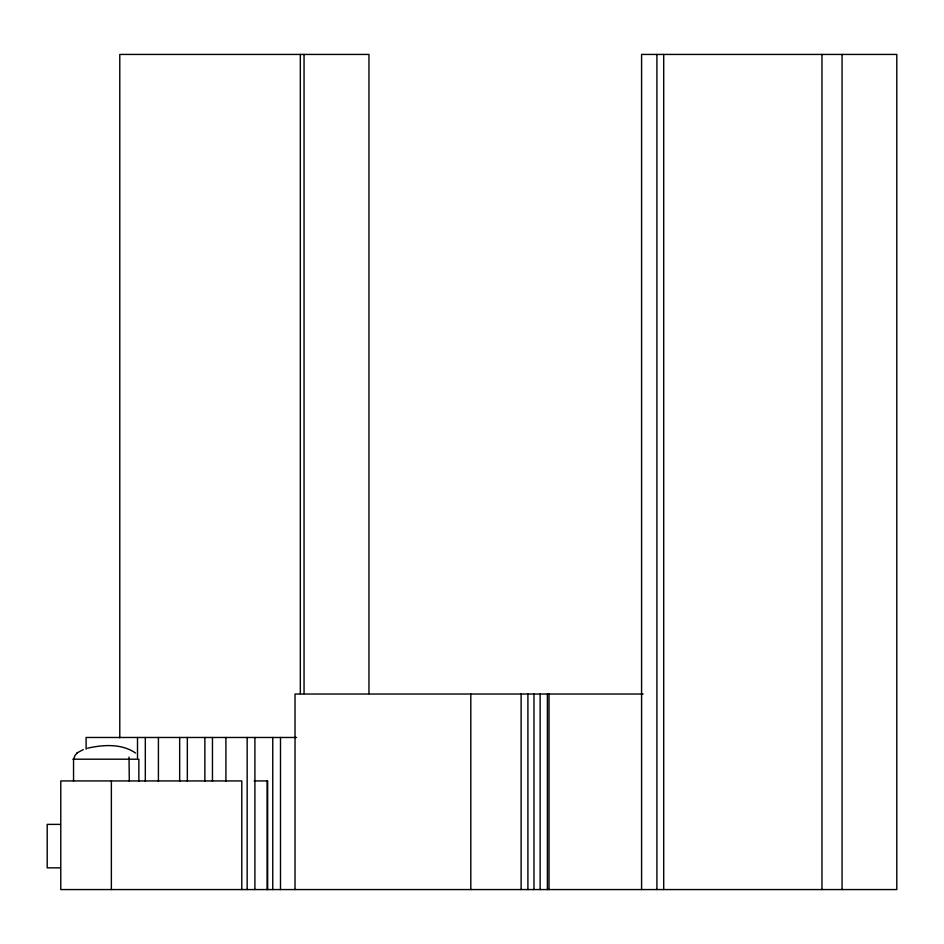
<?xml version="1.0" encoding="UTF-8"?>
<svg xmlns="http://www.w3.org/2000/svg" width="944" height="944" viewBox="0 0 944 944"><rect width="100%" height="100%" fill="white"/><g stroke="black" fill="none" stroke-linecap="round" stroke-linejoin="round"><path stroke-width="1.42" d="M77.325 753.041L75.237 755.011L73.549 759.2L73.549 781.172M76.783 753.041L83.261 749.607M87.473 748.214C103.144 744.663 121.693 743.4 135.523 753.041M643.076 694.029L295.024 694.029L295.024 889.567M296.546 737.476L86.105 737.476L86.105 749.182M72.936 759.2L138.862 759.2L138.862 781.172M254.148 780.936L267.659 780.936L267.659 889.567M60.31 824.383L47.2 824.383L47.2 867.843L60.31 867.843M129.033 757.076L129.293 781.172M842.072 54.433L842.072 889.567M821.976 54.433L821.976 889.567M663.703 54.433L663.703 889.567M656.918 54.433L656.918 889.567M641.578 889.567L641.578 54.433L896.8 54.433L896.8 889.567L60.782 889.567L60.782 780.936L241.794 780.936L241.794 889.567M549.03 694.029L549.03 889.567M547.402 694.029L547.402 889.567M540.133 694.029L540.133 889.567M533.962 694.029L533.962 889.567M527.908 694.029L527.908 889.567M521.123 694.029L521.123 889.567M470.808 694.029L470.808 889.567M368.962 693.675L368.962 54.433L119.782 54.433L119.782 737.854M304.051 54.433L304.051 693.675M300.322 54.433L300.322 693.675M280.498 737.476L280.498 889.567M272.757 737.476L272.757 889.567M267.117 780.936L267.117 889.567M254.904 737.476L254.904 889.567M247.163 737.476L247.163 889.567M225.911 737.476L225.911 781.349M212.459 737.476L212.459 781.349M204.86 737.476L204.86 781.349M187.337 737.476L187.337 781.349M179.667 737.476L179.667 781.349M158.415 737.476L158.415 781.349M145.317 737.476L145.317 781.349M137.505 737.476L137.505 757.949M111.368 780.936L111.368 889.567"/></g></svg>
